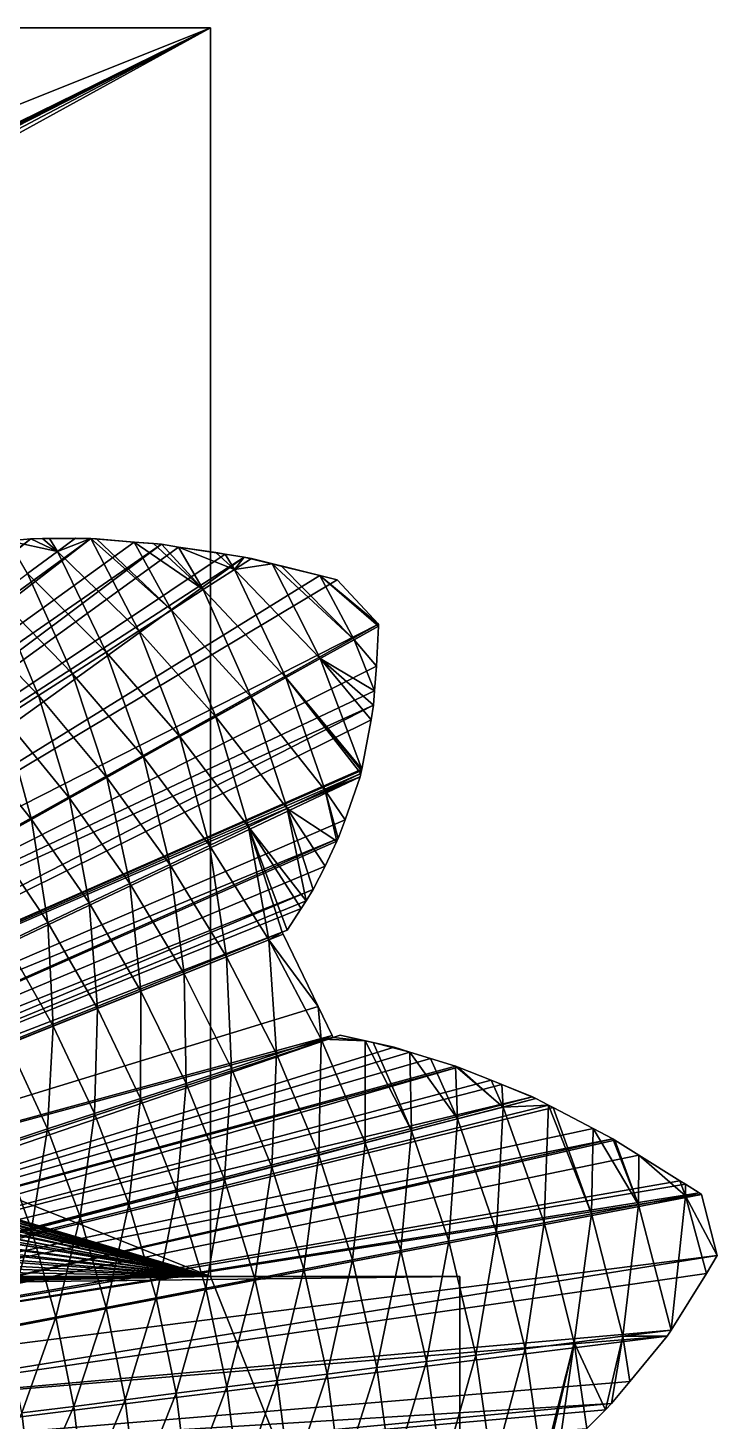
# Model space of a CAD drawing. Extents: x -33.1 to 33.1, y -27.2 to 27.2.
# Drawn here: x 22.08 to 33.12, y 2.68 to 25 of the extents above; entities that cross this region are included whole.
import ezdxf

# ---------------------------------------------------------------- set-up
doc = ezdxf.new("R2010")
doc.units = 0
doc.header["$MEASUREMENT"] = 0
for name, color, linetype in [('ObjLayer', 2, 'Continuous'), ('STL2DXF', 7, 'Continuous'), ('Temp', 7, 'Continuous')]:
    doc.layers.add(name, color=color, linetype=linetype)

msp = doc.modelspace()

# ---------------------------------------------------------------- linework, layer by layer
at = {"layer": 'ObjLayer'}
for p, q in [((-25, 25), (25, 25)), ((-25, 25, 4), (25, 25, 4)), ((25, 25), (25, 5)), ((25, 25, 4), (25, 5, 4)), ((25, 25, 4), (25, 25)), ((22.125, 16.817, 22.194), (21.765, 16.783, 21.834)), ((22.309, 16.82, 22.361), (22.125, 16.817, 22.194)), ((22.424, 16.819, 22.47), (22.309, 16.82, 22.361)), ((22.838, 16.824, 22.852), (22.424, 16.819, 22.47)), ((23.086, 16.822, 23.092), (22.838, 16.824, 22.852)), ((23.174, 16.816, 23.167), (23.086, 16.822, 23.092)), ((23.78, 16.763, 23.708), (23.174, 16.816, 23.167)), ((24.09, 16.74, 23.976), (23.78, 16.763, 23.708)), ((24.218, 16.728, 24.092), (24.09, 16.74, 23.976)), ((24.49, 16.684, 24.316), (24.218, 16.728, 24.092)), ((25.087, 16.595, 24.789), (24.49, 16.684, 24.316)), ((25.236, 16.57, 24.912), (25.087, 16.595, 24.789)), ((25.544, 16.523, 25.16), (25.236, 16.57, 24.912)), ((25.659, 16.498, 25.243), (25.544, 16.523, 25.16)), ((25.993, 16.415, 25.504), (25.659, 16.498, 25.243)), ((26.134, 16.382, 25.611), (25.993, 16.415, 25.504)), ((26.752, 16.226, 26.1), (26.134, 16.382, 25.611)), ((15.32, 9.161, 36.5), (27.032, 16.159, 26.315)), ((27.032, 16.159, 26.315), (26.752, 16.226, 26.1)), ((27.695, 15.449, 26.151), (27.032, 16.159, 26.315)), ((27.695, 15.449, 26.151), (15.587, 8.699, 36.5)), ((27.661, 14.777, 25.373), (27.694, 15.417, 26.112)), ((27.694, 15.417, 26.112), (27.695, 15.449, 26.151)), ((27.631, 14.382, 24.932), (27.661, 14.777, 25.373)), ((27.614, 14.148, 24.669), (27.631, 14.382, 24.932)), ((27.576, 13.917, 24.384), (27.614, 14.148, 24.669)), ((27.426, 13.126, 23.445), (27.576, 13.917, 24.384)), ((27.16, 12.315, 22.476), (27.4, 13.005, 23.307)), ((27.4, 13.005, 23.307), (27.412, 13.056, 23.363)), ((27.412, 13.056, 23.363), (27.422, 13.103, 23.417)), ((27.422, 13.103, 23.417), (27.426, 13.126, 23.445)), ((27.049, 12.012, 22.124), (27.16, 12.315, 22.476)), ((26.838, 11.574, 21.557), (27.029, 11.971, 22.071)), ((27.029, 11.971, 22.071), (27.049, 12.012, 22.124)), ((26.649, 11.196, 21.084), (26.838, 11.574, 21.557)), ((26.533, 11.015, 20.834), (26.649, 11.196, 21.084)), ((26.455, 10.892, 20.661), (26.533, 11.015, 20.834)), ((26.23, 10.548, 20.196), (26.455, 10.892, 20.661)), ((26.15, 10.516, 20.097), (11.658, 4.698, 36.5)), ((26.15, 10.516, 20.097), (26.23, 10.548, 20.196)), ((26.168, 10.484, 20.09), (26.15, 10.516, 20.097)), ((26.727, 9.325, 19.913), (26.168, 10.484, 20.09)), ((26.954, 8.86, 19.839), (26.727, 9.325, 19.913)), ((11.921, 3.9, 36.5), (26.968, 8.826, 19.836)), ((26.968, 8.826, 19.836), (26.954, 8.86, 19.839)), ((27.079, 8.862, 19.964), (26.968, 8.826, 19.836)), ((27.483, 8.774, 20.32), (27.079, 8.862, 19.964)), ((27.607, 8.747, 20.427), (27.483, 8.774, 20.32)), ((27.945, 8.671, 20.731), (27.607, 8.747, 20.427)), ((28.199, 8.592, 20.947), (27.945, 8.671, 20.731)), ((28.53, 8.491, 21.222), (28.199, 8.592, 20.947)), ((28.928, 8.365, 21.567), (28.53, 8.491, 21.222)), ((28.971, 8.352, 21.604), (28.928, 8.365, 21.567)), ((29.498, 8.143, 22.026), (28.971, 8.352, 21.604)), ((29.673, 8.072, 22.172), (29.498, 8.143, 22.026)), ((30.161, 7.876, 22.569), (29.673, 8.072, 22.172)), ((30.218, 7.848, 22.613), (30.161, 7.876, 22.569)), ((30.418, 7.744, 22.782), (30.218, 7.848, 22.613)), ((30.494, 7.705, 22.845), (30.418, 7.744, 22.782)), ((31.134, 7.367, 23.396), (30.494, 7.705, 22.845)), ((31.451, 7.201, 23.664), (31.134, 7.367, 23.396)), ((31.482, 7.183, 23.688), (31.451, 7.201, 23.664)), ((31.865, 6.941, 24.007), (31.482, 7.183, 23.688)), ((32.526, 6.531, 24.546), (31.865, 6.941, 24.007)), ((32.613, 6.475, 24.62), (32.526, 6.531, 24.546)), ((32.835, 6.336, 24.805), (32.613, 6.475, 24.62)), ((17.527, 3.369, 36.5), (32.87, 6.312, 24.837)), ((32.87, 6.312, 24.837), (32.835, 6.336, 24.805)), ((33.122, 5.337, 24.778), (32.87, 6.312, 24.837)), ((17.62, 2.843, 36.5), (33.122, 5.337, 24.778)), ((32.949, 5.049, 24.469), (33.122, 5.337, 24.778)), ((25, 5), (29, 5)), ((25, 5, 4), (29, 5, 4)), ((25, 5, 4), (25, 5)), ((29, 5), (29, -5)), ((29, 5, 4), (29, -5, 4)), ((29, 5, 4), (29, 5)), ((32.386, 4.14, 23.513), (32.949, 5.049, 24.469)), ((31.721, 3.314, 22.603), (32.318, 4.041, 23.416)), ((32.318, 4.041, 23.416), (32.386, 4.14, 23.513)), ((31.429, 2.966, 22.221), (31.721, 3.314, 22.603)), ((31.33, 2.865, 22.094), (31.429, 2.966, 22.221)), ((31.033, 2.566, 21.714), (31.33, 2.865, 22.094))]:
    msp.add_line(p, q, dxfattribs=at)
at = {"layer": 'STL2DXF'}
for points in [[(25, 5), (-25, 25), (25, 25)], [(-25, 5, 4), (25, 25, 4), (-25, 25, 4)], [(25, 25, 4), (-25, 5, 4), (-1.71, 11.885, 4)], [(25, 25, 4), (-25, 25), (-25, 25, 4)], [(-25, 25), (25, 25, 4), (25, 25)], [(25, 25, 4), (-1.71, 11.885, 4), (-1.191, 12.027, 4)], [(25, 25, 4), (-1.191, 12.027, 4), (-0.962, 12.085, 4)], [(25, 25, 4), (-0.962, 12.085, 4), (-0.472, 12.144, 4)], [(25, 25, 4), (-0.472, 12.144, 4), (-0.195, 12.175, 4)], [(0.576, 12.145, 4), (25, 25, 4), (-0.195, 12.175, 4)], [(1.336, 11.998, 4), (25, 25, 4), (0.576, 12.145, 4)], [(25, 25, 4), (1.336, 11.998, 4), (25, 5, 4)], [(25, 25, 4), (25, 5), (25, 25)], [(25, 5), (25, 25, 4), (25, 5, 4)], [(22.551, 16.612, 22.323), (21.765, 16.783, 21.834), (22.125, 16.817, 22.194)], [(22.551, 16.612, 22.323), (22.069, 16.257, 21.465), (21.765, 16.783, 21.834)], [(23.086, 16.822, 23.092), (22.424, 16.819, 22.47), (22.125, 16.817, 22.194)], [(22.551, 16.612, 22.323), (22.125, 16.817, 22.194), (22.309, 16.82, 22.361)], [(22.424, 16.819, 22.47), (22.309, 16.82, 22.361), (22.125, 16.817, 22.194)], [(22.551, 16.612, 22.323), (22.309, 16.82, 22.361), (22.424, 16.819, 22.47)], [(22.838, 16.824, 22.852), (22.551, 16.612, 22.323), (22.424, 16.819, 22.47)], [(23.086, 16.822, 23.092), (22.838, 16.824, 22.852), (22.424, 16.819, 22.47)], [(23.086, 16.822, 23.092), (22.551, 16.612, 22.323), (22.838, 16.824, 22.852)], [(23.856, 15.339, 22.104), (22.551, 16.612, 22.323), (23.086, 16.822, 23.092)], [(24.375, 15.673, 22.97), (23.086, 16.822, 23.092), (23.174, 16.816, 23.167)], [(24.375, 15.673, 22.97), (23.856, 15.339, 22.104), (23.086, 16.822, 23.092)], [(23.78, 16.763, 23.708), (23.174, 16.816, 23.167), (23.086, 16.822, 23.092)], [(24.375, 15.673, 22.97), (23.174, 16.816, 23.167), (23.78, 16.763, 23.708)], [(24.885, 16.001, 23.85), (23.78, 16.763, 23.708), (24.09, 16.74, 23.976)], [(24.885, 16.001, 23.85), (24.375, 15.673, 22.97), (23.78, 16.763, 23.708)], [(24.218, 16.728, 24.092), (24.09, 16.74, 23.976), (23.78, 16.763, 23.708)], [(24.885, 16.001, 23.85), (24.09, 16.74, 23.976), (24.218, 16.728, 24.092)], [(23.328, 15, 21.249), (22.069, 16.257, 21.465), (22.551, 16.612, 22.323)], [(23.856, 15.339, 22.104), (23.328, 15, 21.249), (22.551, 16.612, 22.323)], [(24.885, 16.001, 23.85), (24.218, 16.728, 24.092), (24.49, 16.684, 24.316)], [(25.387, 16.323, 24.743), (24.49, 16.684, 24.316), (25.087, 16.595, 24.789)], [(25.387, 16.323, 24.743), (24.885, 16.001, 23.85), (24.49, 16.684, 24.316)], [(25.236, 16.57, 24.912), (25.087, 16.595, 24.789), (24.49, 16.684, 24.316)], [(25.387, 16.323, 24.743), (25.087, 16.595, 24.789), (25.236, 16.57, 24.912)], [(25.544, 16.523, 25.16), (25.387, 16.323, 24.743), (25.236, 16.57, 24.912)], [(25.659, 16.498, 25.243), (25.387, 16.323, 24.743), (25.544, 16.523, 25.16)], [(26.752, 16.226, 26.1), (25.659, 16.498, 25.243), (25.544, 16.523, 25.16)], [(26.211, 14.591, 23.628), (24.885, 16.001, 23.85), (25.387, 16.323, 24.743)], [(25.993, 16.415, 25.504), (25.387, 16.323, 24.743), (25.659, 16.498, 25.243)], [(26.76, 14.897, 24.521), (25.387, 16.323, 24.743), (25.993, 16.415, 25.504)], [(26.76, 14.897, 24.521), (26.211, 14.591, 23.628), (25.387, 16.323, 24.743)], [(26.752, 16.226, 26.1), (25.993, 16.415, 25.504), (25.659, 16.498, 25.243)], [(27.302, 15.198, 25.431), (25.993, 16.415, 25.504), (26.134, 16.382, 25.611)], [(27.302, 15.198, 25.431), (26.76, 14.897, 24.521), (25.993, 16.415, 25.504)], [(26.752, 16.226, 26.1), (26.134, 16.382, 25.611), (25.993, 16.415, 25.504)], [(27.302, 15.198, 25.431), (26.134, 16.382, 25.611), (26.752, 16.226, 26.1)], [(22.791, 14.655, 20.406), (21.578, 15.895, 20.617), (22.069, 16.257, 21.465)], [(23.328, 15, 21.249), (22.791, 14.655, 20.406), (22.069, 16.257, 21.465)], [(27.695, 15.449, 26.151), (27.694, 15.417, 26.112), (26.752, 16.226, 26.1)], [(27.694, 15.417, 26.112), (27.302, 15.198, 25.431), (26.752, 16.226, 26.1)], [(27.695, 15.449, 26.151), (26.752, 16.226, 26.1), (27.032, 16.159, 26.315)], [(22.245, 14.304, 19.574), (21.077, 15.527, 19.779), (21.578, 15.895, 20.617)], [(22.791, 14.655, 20.406), (22.245, 14.304, 19.574), (21.578, 15.895, 20.617)], [(25.653, 14.281, 22.75), (24.375, 15.673, 22.97), (24.885, 16.001, 23.85)], [(26.211, 14.591, 23.628), (25.653, 14.281, 22.75), (24.885, 16.001, 23.85)], [(25.087, 13.966, 21.886), (23.856, 15.339, 22.104), (24.375, 15.673, 22.97)], [(25.653, 14.281, 22.75), (25.087, 13.966, 21.886), (24.375, 15.673, 22.97)], [(21.689, 13.947, 18.753), (21.077, 15.527, 19.779), (22.245, 14.304, 19.574)], [(27.694, 15.417, 26.112), (27.661, 14.777, 25.373), (27.302, 15.198, 25.431)], [(24.513, 13.647, 21.035), (23.328, 15, 21.249), (23.856, 15.339, 22.104)], [(24.513, 13.647, 21.035), (23.856, 15.339, 22.104), (25.087, 13.966, 21.886)], [(27.302, 15.198, 25.431), (27.631, 14.382, 24.932), (26.76, 14.897, 24.521)], [(27.302, 15.198, 25.431), (27.661, 14.777, 25.373), (27.631, 14.382, 24.932)], [(23.931, 13.323, 20.197), (22.791, 14.655, 20.406), (23.328, 15, 21.249)], [(23.931, 13.323, 20.197), (23.328, 15, 21.249), (24.513, 13.647, 21.035)], [(26.76, 14.897, 24.521), (27.426, 13.126, 23.445), (26.211, 14.591, 23.628)], [(27.614, 14.148, 24.669), (27.576, 13.917, 24.384), (26.76, 14.897, 24.521)], [(27.631, 14.382, 24.932), (27.614, 14.148, 24.669), (26.76, 14.897, 24.521)], [(26.76, 14.897, 24.521), (27.576, 13.917, 24.384), (27.426, 13.126, 23.445)], [(23.34, 12.994, 19.371), (22.245, 14.304, 19.574), (22.791, 14.655, 20.406)], [(23.34, 12.994, 19.371), (22.791, 14.655, 20.406), (23.931, 13.323, 20.197)], [(26.211, 14.591, 23.628), (26.842, 12.785, 22.535), (25.653, 14.281, 22.75)], [(27.412, 13.056, 23.363), (26.211, 14.591, 23.628), (27.422, 13.103, 23.417)], [(26.211, 14.591, 23.628), (27.426, 13.126, 23.445), (27.422, 13.103, 23.417)], [(26.842, 12.785, 22.535), (26.211, 14.591, 23.628), (27.412, 13.056, 23.363)], [(22.74, 12.66, 18.557), (21.689, 13.947, 18.753), (22.245, 14.304, 19.574)], [(22.74, 12.66, 18.557), (22.245, 14.304, 19.574), (23.34, 12.994, 19.371)], [(25.653, 14.281, 22.75), (26.23, 12.493, 21.674), (25.087, 13.966, 21.886)], [(26.23, 12.493, 21.674), (25.653, 14.281, 22.75), (26.842, 12.785, 22.535)], [(22.131, 12.321, 17.753), (21.123, 13.583, 17.941), (21.689, 13.947, 18.753)], [(22.131, 12.321, 17.753), (21.689, 13.947, 18.753), (22.74, 12.66, 18.557)], [(25.611, 12.199, 20.827), (24.513, 13.647, 21.035), (25.087, 13.966, 21.886)], [(25.611, 12.199, 20.827), (25.087, 13.966, 21.886), (26.23, 12.493, 21.674)], [(24.984, 11.9, 19.995), (23.931, 13.323, 20.197), (24.513, 13.647, 21.035)], [(24.984, 11.9, 19.995), (24.513, 13.647, 21.035), (25.611, 12.199, 20.827)], [(21.512, 11.977, 16.96), (21.123, 13.583, 17.941), (22.131, 12.321, 17.753)], [(24.35, 11.598, 19.175), (23.34, 12.994, 19.371), (23.931, 13.323, 20.197)], [(24.35, 11.598, 19.175), (23.931, 13.323, 20.197), (24.984, 11.9, 19.995)], [(23.707, 11.292, 18.368), (22.74, 12.66, 18.557), (23.34, 12.994, 19.371)], [(23.707, 11.292, 18.368), (23.34, 12.994, 19.371), (24.35, 11.598, 19.175)], [(27.412, 13.056, 23.363), (27.4, 13.005, 23.307), (26.842, 12.785, 22.535)], [(27.4, 13.005, 23.307), (27.16, 12.315, 22.476), (26.842, 12.785, 22.535)], [(26.842, 12.785, 22.535), (27.029, 11.971, 22.071), (26.23, 12.493, 21.674)], [(27.049, 12.012, 22.124), (26.842, 12.785, 22.535), (27.16, 12.315, 22.476)], [(27.029, 11.971, 22.071), (26.842, 12.785, 22.535), (27.049, 12.012, 22.124)], [(23.056, 10.982, 17.573), (22.131, 12.321, 17.753), (22.74, 12.66, 18.557)], [(23.056, 10.982, 17.573), (22.74, 12.66, 18.557), (23.707, 11.292, 18.368)], [(22.396, 10.668, 16.788), (21.512, 11.977, 16.96), (22.131, 12.321, 17.753)], [(22.396, 10.668, 16.788), (22.131, 12.321, 17.753), (23.056, 10.982, 17.573)], [(26.533, 11.015, 20.834), (25.611, 12.199, 20.827), (26.23, 12.493, 21.674)], [(27.029, 11.971, 22.071), (26.838, 11.574, 21.557), (26.23, 12.493, 21.674)], [(26.649, 11.196, 21.084), (26.23, 12.493, 21.674), (26.838, 11.574, 21.557)], [(26.533, 11.015, 20.834), (26.23, 12.493, 21.674), (26.649, 11.196, 21.084)], [(25.937, 10.391, 19.804), (24.984, 11.9, 19.995), (25.611, 12.199, 20.827)], [(26.15, 10.516, 20.097), (25.611, 12.199, 20.827), (26.23, 10.548, 20.196)], [(26.23, 10.548, 20.196), (25.611, 12.199, 20.827), (26.455, 10.892, 20.661)], [(26.455, 10.892, 20.661), (25.611, 12.199, 20.827), (26.533, 11.015, 20.834)], [(25.937, 10.391, 19.804), (25.611, 12.199, 20.827), (26.15, 10.516, 20.097)], [(25, 5, 4), (1.336, 11.998, 4), (1.929, 11.796, 4)], [(21.727, 10.35, 16.014), (21.512, 11.977, 16.96), (22.396, 10.668, 16.788)], [(25.261, 10.12, 18.99), (24.35, 11.598, 19.175), (24.984, 11.9, 19.995)], [(25.261, 10.12, 18.99), (24.984, 11.9, 19.995), (25.937, 10.391, 19.804)], [(25, 5, 4), (1.929, 11.796, 4), (2.069, 11.75, 4)], [(25, 5, 4), (2.069, 11.75, 4), (2.752, 11.43, 4)], [(25, 5, 4), (2.752, 11.43, 4), (2.768, 11.423, 4)], [(25, 5, 4), (2.768, 11.423, 4), (2.843, 11.379, 4)], [(24.578, 9.847, 18.19), (23.707, 11.292, 18.368), (24.35, 11.598, 19.175)], [(24.578, 9.847, 18.19), (24.35, 11.598, 19.175), (25.261, 10.12, 18.99)], [(25, 5, 4), (2.843, 11.379, 4), (3.425, 11.028, 4)], [(23.887, 9.571, 17.403), (23.056, 10.982, 17.573), (23.707, 11.292, 18.368)], [(23.887, 9.571, 17.403), (23.707, 11.292, 18.368), (24.578, 9.847, 18.19)], [(25, 5, 4), (3.425, 11.028, 4), (3.526, 10.954, 4)], [(25, 5, 4), (3.526, 10.954, 4), (4.042, 10.592, 4)], [(23.189, 9.291, 16.627), (22.396, 10.668, 16.788), (23.056, 10.982, 17.573)], [(23.189, 9.291, 16.627), (23.056, 10.982, 17.573), (23.887, 9.571, 17.403)], [(25, 5, 4), (4.042, 10.592, 4), (4.248, 10.419, 4)], [(22.482, 9.008, 15.862), (21.727, 10.35, 16.014), (22.396, 10.668, 16.788)], [(22.482, 9.008, 15.862), (22.396, 10.668, 16.788), (23.189, 9.291, 16.627)], [(25.937, 10.391, 19.804), (26.15, 10.516, 20.097), (26.168, 10.484, 20.09)], [(25, 5, 4), (4.248, 10.419, 4), (4.619, 10.125, 4)], [(21.767, 8.722, 15.108), (21.727, 10.35, 16.014), (22.482, 9.008, 15.862)], [(26.061, 8.567, 18.823), (25.261, 10.12, 18.99), (25.937, 10.391, 19.804)], [(26.727, 9.325, 19.913), (25.937, 10.391, 19.804), (26.168, 10.484, 20.09)], [(26.061, 8.567, 18.823), (25.937, 10.391, 19.804), (26.775, 8.801, 19.63)], [(26.775, 8.801, 19.63), (25.937, 10.391, 19.804), (26.727, 9.325, 19.913)], [(25, 5, 4), (4.619, 10.125, 4), (4.915, 9.85, 4)], [(25.341, 8.33, 18.029), (24.578, 9.847, 18.19), (25.261, 10.12, 18.99)], [(25.341, 8.33, 18.029), (25.261, 10.12, 18.99), (26.061, 8.567, 18.823)], [(25, 5, 4), (4.915, 9.85, 4), (5.158, 9.637, 4)], [(24.614, 8.092, 17.249), (23.887, 9.571, 17.403), (24.578, 9.847, 18.19)], [(24.614, 8.092, 17.249), (24.578, 9.847, 18.19), (25.341, 8.33, 18.029)], [(25, 5, 4), (5.158, 9.637, 4), (5.527, 9.262, 4)], [(23.881, 7.851, 16.481), (23.189, 9.291, 16.627), (23.887, 9.571, 17.403)], [(23.881, 7.851, 16.481), (23.887, 9.571, 17.403), (24.614, 8.092, 17.249)], [(25, 5, 4), (5.527, 9.262, 4), (5.661, 9.134, 4)], [(23.141, 7.607, 15.725), (22.482, 9.008, 15.862), (23.189, 9.291, 16.627)], [(23.141, 7.607, 15.725), (23.189, 9.291, 16.627), (23.881, 7.851, 16.481)], [(26.775, 8.801, 19.63), (26.727, 9.325, 19.913), (26.954, 8.86, 19.839)], [(25, 5, 4), (5.661, 9.134, 4), (6.087, 8.662, 4)], [(22.392, 7.362, 14.979), (21.767, 8.722, 15.108), (22.482, 9.008, 15.862)], [(22.392, 7.362, 14.979), (22.482, 9.008, 15.862), (23.141, 7.607, 15.725)], [(21.636, 7.113, 14.244), (21.767, 8.722, 15.108), (22.392, 7.362, 14.979)], [(26.736, 6.944, 18.677), (26.061, 8.567, 18.823), (26.775, 8.801, 19.63)], [(26.736, 6.944, 18.677), (26.775, 8.801, 19.63), (27.483, 7.138, 19.48)], [(26.775, 8.801, 19.63), (26.954, 8.86, 19.839), (26.968, 8.826, 19.836)], [(27.483, 8.774, 20.32), (26.775, 8.801, 19.63), (26.968, 8.826, 19.836)], [(27.483, 7.138, 19.48), (26.775, 8.801, 19.63), (27.483, 8.774, 20.32)], [(27.483, 8.774, 20.32), (26.968, 8.826, 19.836), (27.079, 8.862, 19.964)], [(27.945, 8.671, 20.731), (27.483, 8.774, 20.32), (27.079, 8.862, 19.964)], [(27.483, 7.138, 19.48), (27.483, 8.774, 20.32), (28.225, 7.331, 20.298)], [(28.225, 7.331, 20.298), (27.483, 8.774, 20.32), (27.607, 8.747, 20.427)], [(27.945, 8.671, 20.731), (27.607, 8.747, 20.427), (27.483, 8.774, 20.32)], [(28.199, 8.592, 20.947), (28.225, 7.331, 20.298), (27.607, 8.747, 20.427)], [(28.199, 8.592, 20.947), (27.607, 8.747, 20.427), (27.945, 8.671, 20.731)], [(25, 5, 4), (6.087, 8.662, 4), (6.13, 8.617, 4)], [(25, 5, 4), (6.13, 8.617, 4), (6.381, 8.316, 4)], [(25.984, 6.749, 17.889), (25.341, 8.33, 18.029), (26.061, 8.567, 18.823)], [(25.984, 6.749, 17.889), (26.061, 8.567, 18.823), (26.736, 6.944, 18.677)], [(28.963, 7.522, 21.134), (28.199, 8.592, 20.947), (28.53, 8.491, 21.222)], [(28.225, 7.331, 20.298), (28.199, 8.592, 20.947), (28.963, 7.522, 21.134)], [(28.928, 8.365, 21.567), (28.963, 7.522, 21.134), (28.53, 8.491, 21.222)], [(25, 5, 4), (6.381, 8.316, 4), (6.564, 8.089, 4)], [(25.227, 6.553, 17.116), (24.614, 8.092, 17.249), (25.341, 8.33, 18.029)], [(25.227, 6.553, 17.116), (25.341, 8.33, 18.029), (25.984, 6.749, 17.889)], [(29.695, 7.712, 21.987), (28.963, 7.522, 21.134), (28.928, 8.365, 21.567)], [(29.695, 7.712, 21.987), (28.928, 8.365, 21.567), (28.971, 8.352, 21.604)], [(29.498, 8.143, 22.026), (29.695, 7.712, 21.987), (28.971, 8.352, 21.604)], [(25, 5, 4), (6.564, 8.089, 4), (6.587, 8.057, 4)], [(25, 5, 4), (6.587, 8.057, 4), (6.966, 7.55, 4)], [(24.463, 6.354, 16.355), (23.881, 7.851, 16.481), (24.614, 8.092, 17.249)], [(24.463, 6.354, 16.355), (24.614, 8.092, 17.249), (25.227, 6.553, 17.116)], [(29.673, 8.072, 22.172), (29.695, 7.712, 21.987), (29.498, 8.143, 22.026)], [(30.218, 7.848, 22.613), (29.695, 7.712, 21.987), (29.673, 8.072, 22.172)], [(30.218, 7.848, 22.613), (29.673, 8.072, 22.172), (30.161, 7.876, 22.569)], [(23.693, 6.155, 15.606), (23.141, 7.607, 15.725), (23.881, 7.851, 16.481)], [(23.693, 6.155, 15.606), (23.881, 7.851, 16.481), (24.463, 6.354, 16.355)], [(30.418, 7.744, 22.782), (29.695, 7.712, 21.987), (30.218, 7.848, 22.613)], [(22.916, 5.953, 14.868), (22.392, 7.362, 14.979), (23.141, 7.607, 15.725)], [(22.916, 5.953, 14.868), (23.141, 7.607, 15.725), (23.693, 6.155, 15.606)], [(29.695, 7.712, 21.987), (29.586, 5.709, 21.004), (28.963, 7.522, 21.134)], [(29.695, 7.712, 21.987), (30.349, 5.856, 21.854), (29.586, 5.709, 21.004)], [(30.418, 7.744, 22.782), (30.349, 5.856, 21.854), (29.695, 7.712, 21.987)], [(30.418, 7.744, 22.782), (31.108, 6.003, 22.725), (30.349, 5.856, 21.854)], [(30.494, 7.705, 22.845), (31.108, 6.003, 22.725), (30.418, 7.744, 22.782)], [(31.134, 7.367, 23.396), (31.108, 6.003, 22.725), (30.494, 7.705, 22.845)], [(25, 5, 4), (6.966, 7.55, 4), (7.03, 7.45, 4)], [(25, 5, 4), (7.03, 7.45, 4), (7.337, 7.005, 4)], [(28.963, 7.522, 21.134), (28.82, 5.562, 20.171), (28.225, 7.331, 20.298)], [(28.963, 7.522, 21.134), (29.586, 5.709, 21.004), (28.82, 5.562, 20.171)], [(31.863, 6.148, 23.616), (31.108, 6.003, 22.725), (31.134, 7.367, 23.396)], [(31.451, 7.201, 23.664), (31.863, 6.148, 23.616), (31.134, 7.367, 23.396)], [(22.132, 5.75, 14.141), (21.636, 7.113, 14.244), (22.392, 7.362, 14.979)], [(22.132, 5.75, 14.141), (22.392, 7.362, 14.979), (22.916, 5.953, 14.868)], [(28.05, 5.413, 19.357), (27.483, 7.138, 19.48), (28.225, 7.331, 20.298)], [(28.05, 5.413, 19.357), (28.225, 7.331, 20.298), (28.82, 5.562, 20.171)], [(31.482, 7.183, 23.688), (31.863, 6.148, 23.616), (31.451, 7.201, 23.664)], [(31.865, 6.941, 24.007), (31.863, 6.148, 23.616), (31.482, 7.183, 23.688)], [(25, 5, 4), (7.337, 7.005, 4), (7.432, 6.843, 4)], [(21.34, 5.544, 13.423), (21.636, 7.113, 14.244), (22.132, 5.75, 14.141)], [(26.497, 5.114, 17.775), (25.984, 6.749, 17.889), (26.736, 6.944, 18.677)], [(26.497, 5.114, 17.775), (26.736, 6.944, 18.677), (27.276, 5.264, 18.558)], [(27.276, 5.264, 18.558), (26.736, 6.944, 18.677), (27.483, 7.138, 19.48)], [(27.276, 5.264, 18.558), (27.483, 7.138, 19.48), (28.05, 5.413, 19.357)], [(32.616, 6.293, 24.53), (31.863, 6.148, 23.616), (31.865, 6.941, 24.007)], [(32.526, 6.531, 24.546), (32.616, 6.293, 24.53), (31.865, 6.941, 24.007)], [(25, 5, 4), (7.432, 6.843, 4), (7.679, 6.452, 4)], [(25.714, 4.963, 17.007), (25.227, 6.553, 17.116), (25.984, 6.749, 17.889)], [(25.714, 4.963, 17.007), (25.984, 6.749, 17.889), (26.497, 5.114, 17.775)], [(24.926, 4.811, 16.252), (24.463, 6.354, 16.355), (25.227, 6.553, 17.116)], [(24.926, 4.811, 16.252), (25.227, 6.553, 17.116), (25.714, 4.963, 17.007)], [(32.613, 6.475, 24.62), (32.616, 6.293, 24.53), (32.526, 6.531, 24.546)], [(32.835, 6.336, 24.805), (32.616, 6.293, 24.53), (32.613, 6.475, 24.62)], [(25, 5, 4), (7.679, 6.452, 4), (7.795, 6.235, 4)], [(24.132, 4.658, 15.509), (23.693, 6.155, 15.606), (24.463, 6.354, 16.355)], [(24.132, 4.658, 15.509), (24.463, 6.354, 16.355), (24.926, 4.811, 16.252)], [(32.616, 6.293, 24.53), (32.386, 4.14, 23.513), (31.863, 6.148, 23.616)], [(32.616, 6.293, 24.53), (32.949, 5.049, 24.469), (32.386, 4.14, 23.513)], [(32.87, 6.312, 24.837), (32.616, 6.293, 24.53), (32.835, 6.336, 24.805)], [(32.87, 6.312, 24.837), (33.122, 5.337, 24.778), (32.616, 6.293, 24.53)], [(33.122, 5.337, 24.778), (32.949, 5.049, 24.469), (32.616, 6.293, 24.53)], [(25, 5, 4), (7.795, 6.235, 4), (7.992, 5.892, 4)], [(23.332, 4.504, 14.778), (22.916, 5.953, 14.868), (23.693, 6.155, 15.606)], [(23.332, 4.504, 14.778), (23.693, 6.155, 15.606), (24.132, 4.658, 15.509)], [(31.863, 6.148, 23.616), (31.61, 4.041, 22.626), (31.108, 6.003, 22.725)], [(31.863, 6.148, 23.616), (32.386, 4.14, 23.513), (31.61, 4.041, 22.626)], [(25, 5, 4), (7.992, 5.892, 4), (8.119, 5.626, 4)], [(22.525, 4.349, 14.057), (22.132, 5.75, 14.141), (22.916, 5.953, 14.868)], [(22.525, 4.349, 14.057), (22.916, 5.953, 14.868), (23.332, 4.504, 14.778)], [(30.349, 5.856, 21.854), (30.043, 3.841, 20.907), (29.586, 5.709, 21.004)], [(30.349, 5.856, 21.854), (30.828, 3.941, 21.756), (30.043, 3.841, 20.907)], [(31.108, 6.003, 22.725), (30.828, 3.941, 21.756), (30.349, 5.856, 21.854)], [(31.108, 6.003, 22.725), (31.61, 4.041, 22.626), (30.828, 3.941, 21.756)], [(25, 5, 4), (8.119, 5.626, 4), (8.276, 5.326, 4)], [(21.712, 4.192, 13.346), (21.34, 5.544, 13.423), (22.132, 5.75, 14.141)], [(21.712, 4.192, 13.346), (22.132, 5.75, 14.141), (22.525, 4.349, 14.057)], [(29.586, 5.709, 21.004), (29.255, 3.74, 20.077), (28.82, 5.562, 20.171)], [(29.586, 5.709, 21.004), (30.043, 3.841, 20.907), (29.255, 3.74, 20.077)], [(27.669, 3.538, 18.47), (27.276, 5.264, 18.558), (28.05, 5.413, 19.357)], [(27.669, 3.538, 18.47), (28.05, 5.413, 19.357), (28.463, 3.639, 19.266)], [(28.82, 5.562, 20.171), (28.463, 3.639, 19.266), (28.05, 5.413, 19.357)], [(28.463, 3.639, 19.266), (28.82, 5.562, 20.171), (29.255, 3.74, 20.077)], [(25, 5, 4), (8.276, 5.326, 4), (8.408, 5.017, 4)], [(26.871, 3.436, 17.691), (26.497, 5.114, 17.775), (27.276, 5.264, 18.558)], [(26.871, 3.436, 17.691), (27.276, 5.264, 18.558), (27.669, 3.538, 18.47)], [(25, 5, 4), (8.408, 5.017, 4), (8.531, 4.754, 4)], [(25, 5, 4), (8.531, 4.754, 4), (29, 5, 4)], [(29, 5, 4), (8.531, 4.754, 4), (29, -5, 4)], [(25.262, 3.231, 16.176), (24.926, 4.811, 16.252), (25.714, 4.963, 17.007)], [(29, -5), (25, 5), (29, 5)], [(29, 5, 4), (25, 5), (25, 5, 4)], [(25, 5), (29, 5, 4), (29, 5)], [(25.262, 3.231, 16.176), (25.714, 4.963, 17.007), (26.069, 3.334, 16.927)], [(26.069, 3.334, 16.927), (25.714, 4.963, 17.007), (26.497, 5.114, 17.775)], [(26.069, 3.334, 16.927), (26.497, 5.114, 17.775), (26.871, 3.436, 17.691)], [(29, 5, 4), (29, -5), (29, 5)], [(29, -5), (29, 5, 4), (29, -5, 4)], [(29, -5, 4), (8.531, 4.754, 4), (8.661, 4.407, 4)], [(24.45, 3.127, 15.438), (24.132, 4.658, 15.509), (24.926, 4.811, 16.252)], [(24.45, 3.127, 15.438), (24.926, 4.811, 16.252), (25.262, 3.231, 16.176)], [(22.81, 2.918, 13.996), (22.525, 4.349, 14.057), (23.332, 4.504, 14.778)], [(22.81, 2.918, 13.996), (23.332, 4.504, 14.778), (23.633, 3.023, 14.711)], [(23.633, 3.023, 14.711), (23.332, 4.504, 14.778), (24.132, 4.658, 15.509)], [(23.633, 3.023, 14.711), (24.132, 4.658, 15.509), (24.45, 3.127, 15.438)], [(29, -5, 4), (8.661, 4.407, 4), (8.757, 4.176, 4)], [(21.981, 2.812, 13.29), (21.712, 4.192, 13.346), (22.525, 4.349, 14.057)], [(21.981, 2.812, 13.29), (22.525, 4.349, 14.057), (22.81, 2.918, 13.996)], [(29, -5, 4), (8.757, 4.176, 4), (8.881, 3.797, 4)], [(31.61, 4.041, 22.626), (31.33, 2.865, 22.094), (30.828, 3.941, 21.756)], [(31.61, 4.041, 22.626), (31.429, 2.966, 22.221), (31.33, 2.865, 22.094)], [(31.61, 4.041, 22.626), (31.721, 3.314, 22.603), (31.429, 2.966, 22.221)], [(32.386, 4.14, 23.513), (32.318, 4.041, 23.416), (31.61, 4.041, 22.626)], [(32.318, 4.041, 23.416), (31.721, 3.314, 22.603), (31.61, 4.041, 22.626)], [(29, -5, 4), (8.881, 3.797, 4), (8.954, 3.592, 4)], [(30.043, 3.841, 20.907), (29.519, 1.883, 20.02), (29.255, 3.74, 20.077)], [(30.043, 3.841, 20.907), (30.321, 1.934, 20.848), (29.519, 1.883, 20.02)], [(30.828, 3.941, 21.756), (30.321, 1.934, 20.848), (30.043, 3.841, 20.907)], [(30.828, 3.941, 21.756), (30.362, 1.936, 20.892), (30.321, 1.934, 20.848)], [(30.828, 3.941, 21.756), (30.57, 2.108, 21.142), (30.362, 1.936, 20.892)], [(30.828, 3.941, 21.756), (31.033, 2.566, 21.714), (30.57, 2.108, 21.142)], [(31.33, 2.865, 22.094), (31.033, 2.566, 21.714), (30.828, 3.941, 21.756)], [(29, -5, 4), (8.954, 3.592, 4), (9.066, 3.186, 4)], [(27.908, 1.78, 18.416), (27.669, 3.538, 18.47), (28.463, 3.639, 19.266)], [(27.908, 1.78, 18.416), (28.463, 3.639, 19.266), (28.715, 1.832, 19.209)], [(29.255, 3.74, 20.077), (28.715, 1.832, 19.209), (28.463, 3.639, 19.266)], [(28.715, 1.832, 19.209), (29.255, 3.74, 20.077), (29.519, 1.883, 20.02)], [(26.284, 1.677, 16.877), (26.069, 3.334, 16.927), (26.871, 3.436, 17.691)], [(26.284, 1.677, 16.877), (26.871, 3.436, 17.691), (27.098, 1.729, 17.639)], [(27.098, 1.729, 17.639), (26.871, 3.436, 17.691), (27.669, 3.538, 18.47)], [(27.098, 1.729, 17.639), (27.669, 3.538, 18.47), (27.908, 1.78, 18.416)], [(29, -5, 4), (9.066, 3.186, 4), (9.121, 3.003, 4)], [(23.816, 1.52, 14.67), (23.633, 3.023, 14.711), (24.45, 3.127, 15.438)], [(23.816, 1.52, 14.67), (24.45, 3.127, 15.438), (24.643, 1.573, 15.394)], [(24.643, 1.573, 15.394), (24.45, 3.127, 15.438), (25.262, 3.231, 16.176)], [(24.643, 1.573, 15.394), (25.262, 3.231, 16.176), (25.466, 1.625, 16.129)], [(25.466, 1.625, 16.129), (25.262, 3.231, 16.176), (26.069, 3.334, 16.927)], [(25.466, 1.625, 16.129), (26.069, 3.334, 16.927), (26.284, 1.677, 16.877)], [(29, -5, 4), (9.121, 3.003, 4), (9.218, 2.574, 4)], [(22.143, 1.414, 13.255), (21.981, 2.812, 13.29), (22.81, 2.918, 13.996)], [(22.143, 1.414, 13.255), (22.81, 2.918, 13.996), (22.983, 1.467, 13.958)], [(22.983, 1.467, 13.958), (22.81, 2.918, 13.996), (23.633, 3.023, 14.711)], [(22.983, 1.467, 13.958), (23.633, 3.023, 14.711), (23.816, 1.52, 14.67)], [(21.297, 1.36, 12.562), (21.981, 2.812, 13.29), (22.143, 1.414, 13.255)]]:
    msp.add_3dface(points, dxfattribs=at)
at = {"layer": 'Temp'}
for points in [[(-25, 25), (25, 5), (-25, 5)], [(22.125, 16.817, 22.194), (21.765, 16.783, 21.834), (10.678, 8.115, 36.5)], [(22.125, 16.817, 22.194), (10.678, 8.115, 36.5), (11.513, 8.389, 36.5)], [(23.086, 16.822, 23.092), (11.513, 8.389, 36.5), (12.545, 8.666, 36.5)], [(23.086, 16.822, 23.092), (22.125, 16.817, 22.194), (11.513, 8.389, 36.5)], [(23.78, 16.763, 23.708), (23.086, 16.822, 23.092), (12.545, 8.666, 36.5)], [(24.218, 16.728, 24.092), (23.78, 16.763, 23.708), (12.545, 8.666, 36.5)], [(24.218, 16.728, 24.092), (12.545, 8.666, 36.5), (13.802, 8.929, 36.5)], [(24.49, 16.684, 24.316), (24.218, 16.728, 24.092), (13.802, 8.929, 36.5)], [(25.236, 16.57, 24.912), (24.49, 16.684, 24.316), (13.802, 8.929, 36.5)], [(25.544, 16.523, 25.16), (25.236, 16.57, 24.912), (13.802, 8.929, 36.5)], [(25.544, 16.523, 25.16), (13.802, 8.929, 36.5), (15.32, 9.161, 36.5)], [(26.752, 16.226, 26.1), (25.544, 16.523, 25.16), (15.32, 9.161, 36.5)], [(27.032, 16.159, 26.315), (26.752, 16.226, 26.1), (15.32, 9.161, 36.5)], [(15.32, 9.161, 36.5), (27.695, 15.449, 26.151), (27.032, 16.159, 26.315)], [(15.587, 8.699, 36.5), (27.695, 15.449, 26.151), (15.32, 9.161, 36.5)], [(15.587, 8.699, 36.5), (27.694, 15.417, 26.112), (27.695, 15.449, 26.151)], [(15.587, 8.699, 36.5), (27.661, 14.777, 25.373), (27.694, 15.417, 26.112)], [(15.587, 8.699, 36.5), (27.631, 14.382, 24.932), (27.661, 14.777, 25.373)], [(15.587, 8.699, 36.5), (27.614, 14.148, 24.669), (27.631, 14.382, 24.932)], [(14.627, 7.5, 36.5), (27.576, 13.917, 24.384), (27.614, 14.148, 24.669)], [(15.587, 8.699, 36.5), (14.627, 7.5, 36.5), (27.614, 14.148, 24.669)], [(14.627, 7.5, 36.5), (27.426, 13.126, 23.445), (27.576, 13.917, 24.384)], [(27.4, 13.005, 23.307), (13.77, 6.543, 36.5), (27.16, 12.315, 22.476)], [(14.627, 7.5, 36.5), (13.77, 6.543, 36.5), (27.4, 13.005, 23.307)], [(14.627, 7.5, 36.5), (27.422, 13.103, 23.417), (27.426, 13.126, 23.445)], [(14.627, 7.5, 36.5), (27.412, 13.056, 23.363), (27.422, 13.103, 23.417)], [(14.627, 7.5, 36.5), (27.4, 13.005, 23.307), (27.412, 13.056, 23.363)], [(27.16, 12.315, 22.476), (13.77, 6.543, 36.5), (27.049, 12.012, 22.124)], [(27.049, 12.012, 22.124), (13.015, 5.788, 36.5), (27.029, 11.971, 22.071)], [(27.049, 12.012, 22.124), (13.77, 6.543, 36.5), (13.015, 5.788, 36.5)], [(27.029, 11.971, 22.071), (13.015, 5.788, 36.5), (26.838, 11.574, 21.557)], [(26.838, 11.574, 21.557), (13.015, 5.788, 36.5), (26.649, 11.196, 21.084)], [(26.649, 11.196, 21.084), (12.36, 5.202, 36.5), (26.533, 11.015, 20.834)], [(26.649, 11.196, 21.084), (13.015, 5.788, 36.5), (12.36, 5.202, 36.5)], [(26.533, 11.015, 20.834), (12.36, 5.202, 36.5), (26.455, 10.892, 20.661)], [(26.455, 10.892, 20.661), (12.36, 5.202, 36.5), (26.23, 10.548, 20.196)], [(26.15, 10.516, 20.097), (11.803, 4.756, 36.5), (11.658, 4.698, 36.5)], [(11.658, 4.698, 36.5), (26.168, 10.484, 20.09), (26.15, 10.516, 20.097)], [(26.23, 10.548, 20.196), (11.803, 4.756, 36.5), (26.15, 10.516, 20.097)], [(26.23, 10.548, 20.196), (12.36, 5.202, 36.5), (11.803, 4.756, 36.5)], [(11.658, 4.698, 36.5), (26.727, 9.325, 19.913), (26.168, 10.484, 20.09)], [(11.658, 4.698, 36.5), (26.954, 8.86, 19.839), (26.727, 9.325, 19.913)], [(11.658, 4.698, 36.5), (26.968, 8.826, 19.836), (26.954, 8.86, 19.839)], [(11.921, 3.9, 36.5), (26.968, 8.826, 19.836), (11.658, 4.698, 36.5)], [(26.968, 8.826, 19.836), (11.921, 3.9, 36.5), (12.094, 3.957, 36.5)], [(27.079, 8.862, 19.964), (26.968, 8.826, 19.836), (12.094, 3.957, 36.5)], [(27.079, 8.862, 19.964), (12.094, 3.957, 36.5), (12.807, 3.973, 36.5)], [(27.945, 8.671, 20.731), (27.079, 8.862, 19.964), (12.807, 3.973, 36.5)], [(28.199, 8.592, 20.947), (27.945, 8.671, 20.731), (12.807, 3.973, 36.5)], [(28.53, 8.491, 21.222), (28.199, 8.592, 20.947), (12.807, 3.973, 36.5)], [(28.928, 8.365, 21.567), (28.53, 8.491, 21.222), (12.807, 3.973, 36.5)], [(28.971, 8.352, 21.604), (28.928, 8.365, 21.567), (12.807, 3.973, 36.5)], [(28.971, 8.352, 21.604), (12.807, 3.973, 36.5), (13.686, 3.945, 36.5)], [(29.498, 8.143, 22.026), (28.971, 8.352, 21.604), (13.686, 3.945, 36.5)], [(29.673, 8.072, 22.172), (29.498, 8.143, 22.026), (13.686, 3.945, 36.5)], [(30.161, 7.876, 22.569), (29.673, 8.072, 22.172), (13.686, 3.945, 36.5)], [(30.161, 7.876, 22.569), (13.686, 3.945, 36.5), (14.749, 3.852, 36.5)], [(30.218, 7.848, 22.613), (30.161, 7.876, 22.569), (14.749, 3.852, 36.5)], [(30.418, 7.744, 22.782), (30.218, 7.848, 22.613), (14.749, 3.852, 36.5)], [(30.494, 7.705, 22.845), (30.418, 7.744, 22.782), (14.749, 3.852, 36.5)], [(31.134, 7.367, 23.396), (30.494, 7.705, 22.845), (14.749, 3.852, 36.5)], [(31.451, 7.201, 23.664), (31.134, 7.367, 23.396), (14.749, 3.852, 36.5)], [(31.451, 7.201, 23.664), (14.749, 3.852, 36.5), (16.021, 3.67, 36.5)], [(31.482, 7.183, 23.688), (31.451, 7.201, 23.664), (16.021, 3.67, 36.5)], [(31.865, 6.941, 24.007), (31.482, 7.183, 23.688), (16.021, 3.67, 36.5)], [(32.526, 6.531, 24.546), (31.865, 6.941, 24.007), (16.021, 3.67, 36.5)], [(32.613, 6.475, 24.62), (32.526, 6.531, 24.546), (16.021, 3.67, 36.5)], [(32.835, 6.336, 24.805), (32.613, 6.475, 24.62), (16.021, 3.67, 36.5)], [(32.87, 6.312, 24.837), (32.835, 6.336, 24.805), (16.021, 3.67, 36.5)], [(32.87, 6.312, 24.837), (16.021, 3.67, 36.5), (17.527, 3.369, 36.5)], [(17.527, 3.369, 36.5), (33.122, 5.337, 24.778), (32.87, 6.312, 24.837)], [(17.62, 2.843, 36.5), (33.122, 5.337, 24.778), (17.527, 3.369, 36.5)], [(33.122, 5.337, 24.778), (17.62, 2.843, 36.5), (32.949, 5.049, 24.469)], [(25, 5), (0, 4.8), (-25, 5)], [(25, 5), (0.236, 4.794), (0, 4.8)], [(25, 5), (0.47, 4.777), (0.236, 4.794)], [(25, 5), (0.704, 4.748), (0.47, 4.777)], [(25, 5), (0.936, 4.708), (0.704, 4.748)], [(25, 5), (1.166, 4.656), (0.936, 4.708)], [(25, 5), (1.393, 4.593), (1.166, 4.656)], [(25, 5), (1.617, 4.519), (1.393, 4.593)], [(25, 5), (29, -5), (1.617, 4.519)], [(32.949, 5.049, 24.469), (17.62, 2.843, 36.5), (32.386, 4.14, 23.513)], [(1.617, 4.519), (29, -5), (1.837, 4.435)], [(1.837, 4.435), (29, -5), (2.052, 4.339)], [(2.052, 4.339), (29, -5), (2.263, 4.233)], [(2.263, 4.233), (29, -5), (2.468, 4.117)], [(2.468, 4.117), (29, -5), (2.667, 3.991)], [(32.318, 4.041, 23.416), (16.308, 2.044, 36.5), (31.721, 3.314, 22.603)], [(32.318, 4.041, 23.416), (17.62, 2.843, 36.5), (16.308, 2.044, 36.5)], [(32.386, 4.14, 23.513), (17.62, 2.843, 36.5), (32.318, 4.041, 23.416)], [(2.667, 3.991), (29, -5), (2.859, 3.855)], [(2.859, 3.855), (29, -5), (3.045, 3.71)], [(3.045, 3.71), (29, -5), (3.223, 3.557)], [(3.223, 3.557), (29, -5), (3.394, 3.394)], [(3.394, 3.394), (29, -5), (3.557, 3.223)], [(3.557, 3.223), (29, -5), (3.71, 3.045)], [(31.721, 3.314, 22.603), (16.308, 2.044, 36.5), (31.429, 2.966, 22.221)], [(3.71, 3.045), (29, -5), (3.855, 2.859)], [(31.429, 2.966, 22.221), (15.175, 1.438, 36.5), (31.33, 2.865, 22.094)], [(31.429, 2.966, 22.221), (16.308, 2.044, 36.5), (15.175, 1.438, 36.5)], [(3.855, 2.859), (29, -5), (3.991, 2.667)], [(31.33, 2.865, 22.094), (15.175, 1.438, 36.5), (31.033, 2.566, 21.714)]]:
    msp.add_3dface(points, dxfattribs=at)

doc.saveas('drawing.dxf')
